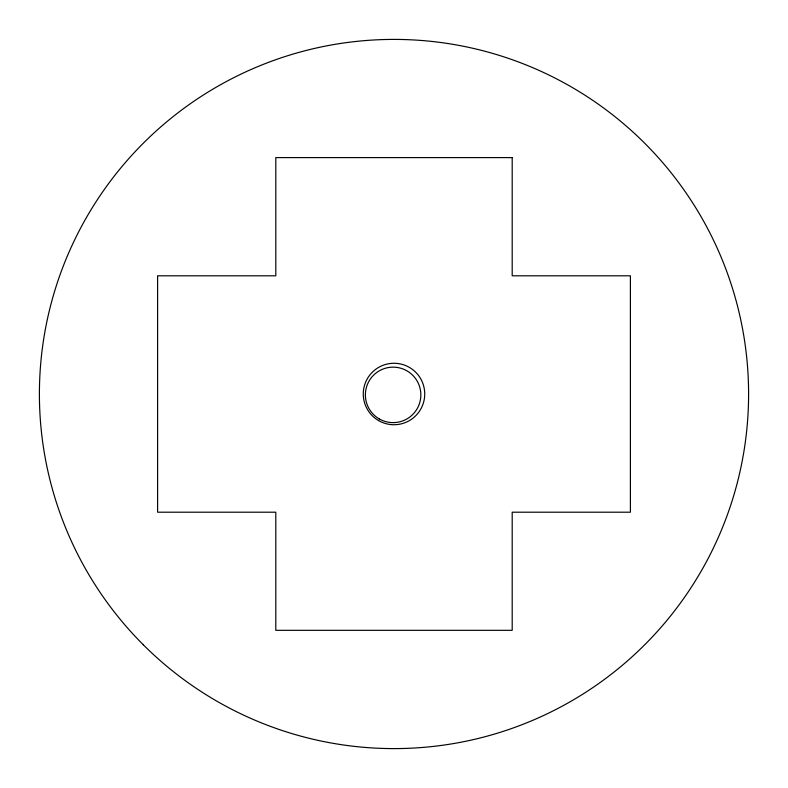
<?xml version="1.0" encoding="UTF-8"?>
<svg xmlns="http://www.w3.org/2000/svg" width="788" height="788" viewBox="0 0 788 788"><rect width="100%" height="100%" fill="white"/><g stroke="black" fill="none" stroke-linecap="round" stroke-linejoin="round"><path stroke-width="1.18" d="M512.2 157.6L275.8 157.6L275.8 275.8L157.6 275.8L157.6 512.2L275.8 512.2L275.8 630.321L512.2 630.321L512.2 512.2L630.4 512.2L630.4 275.8L512.2 275.8L512.2 157.6M379.245 418.911A27.738 27.738 0 0 0 420.851 394.886A27.738 27.738 0 0 0 379.245 370.862A27.738 27.738 0 0 0 379.245 418.911M143.258 644.742A354.6 354.6 0 0 0 736.514 485.772A354.6 354.6 0 0 0 302.228 51.486A354.6 354.6 0 0 0 143.258 644.742M378.634 420.615A30.732 30.732 0 0 0 424.732 394A30.732 30.732 0 0 0 378.634 367.385A30.732 30.732 0 0 0 378.634 420.615"/></g></svg>
